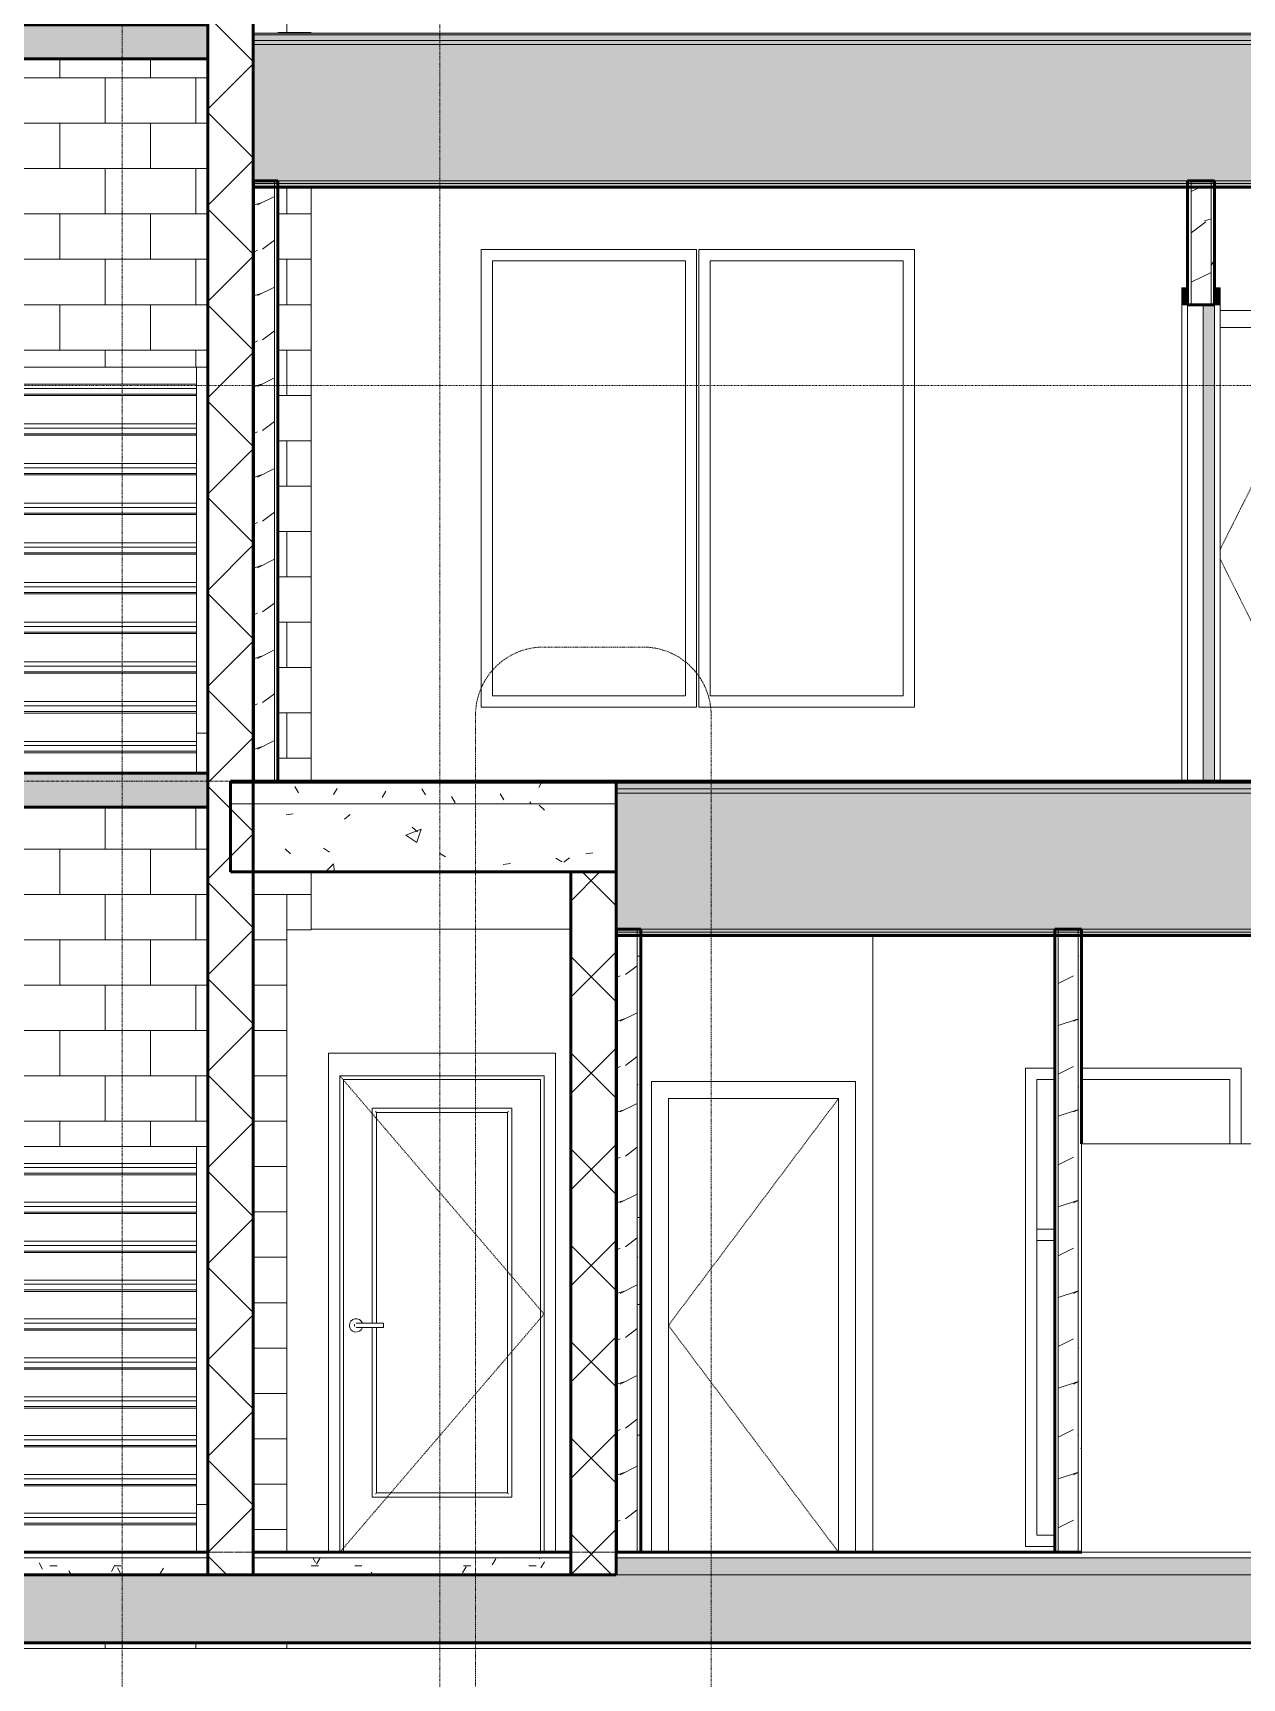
# Model space of a CAD drawing. Header units: inches. Extents: x 9610 to 16692, y -360 to 647.
# Drawn here: x 13756.8 to 13970, y -22.2 to 267.9 of the extents above; entities that cross this region are included whole.
import ezdxf

# ---------------------------------------------------------------- set-up
doc = ezdxf.new("R2010")
doc.units = ezdxf.units.IN
doc.header["$MEASUREMENT"] = 0
for name, pattern in [('Aligning Line 1_8_', [0.25, 0.125, -0.125]), ('Dash 1_16_', [0.125, 0.0625, -0.0625]), ('Dash Dot 3_16_', [0.3125, 0.1875, -0.0625, 0, -0.0625]), ('Grid Line 1_2_', [0.875, 0.5, -0.125, 0.125, -0.125])]:
    doc.linetypes.add(name, pattern=pattern)
for name, color, linetype, lineweight in [('0-4', 55, 'Continuous', 9), ('0-6', 170, 'Continuous', 5), ('A-ANNO-SYMB-1', 150, 'Dash Dot 3_16_', 9), ('A-DOOR-2', 250, 'Dash 1_16_', 9), ('A-DOOR-3', 135, 'Continuous', 13), ('A-DOOR-4', 31, 'Continuous', 9), ('A-DOOR-5', 55, 'Continuous', 9), ('A-DOOR-8', 50, 'Continuous', 20), ('A-DOOR-9', 31, 'Dash 1_16_', 9), ('A-DOOR-FRAM', 31, 'Continuous', 9), ('A-DOOR-FRAM-1', 250, 'Continuous', 9), ('A-DOOR-FRAM-2', 55, 'Continuous', 9), ('A-DOOR-FRAM-3', 50, 'Continuous', 20), ('A-FLOR-1', 9, 'Continuous', 13), ('A-FLOR-10', 192, 'Continuous', 50), ('A-FLOR-11', 135, 'Continuous', 13), ('A-FLOR-2', 10, 'Continuous', 50), ('A-FLOR-3', 8, 'Continuous', 5), ('A-FLOR-4', 31, 'Continuous', 5), ('A-FLOR-5', 251, 'Continuous', 5), ('A-FLOR-LEVL-1', 51, 'Grid Line 1_2_', 9), ('A-FLOR-MCUT', 51, 'Continuous', 13), ('A-FLOR-PATT-1', 8, 'Continuous', 9), ('A-GLAZ-1', 135, 'Continuous', 13), ('A-WALL-1', 10, 'Continuous', 50), ('A-WALL-2', 7, 'Continuous', 13), ('A-WALL-3', 135, 'Continuous', 13), ('A-WALL-4', 252, 'Continuous', 13), ('A-WALL-PATT-1', 250, 'Continuous', 9), ('A-WALL-PATT-2', 55, 'Continuous', 9), ('A-WALL-PATT-3', 53, 'Continuous', 9), ('A-WALL-PATT-4', 45, 'Continuous', 9), ('G-ANNO-SYMB', 111, 'Aligning Line 1_8_', 9), ('Q-SPCQ-1', 55, 'Continuous', 9), ('S-STRS-2', 250, 'Continuous', 9)]:
    doc.layers.add(name, color=color, linetype=linetype, lineweight=lineweight)
pattern_1 = [(0, (3257.106, 59.024), (30.72, 7.68), [1.267, -21.773, 1.267, -21.773, -122.88]), (0, (3257.106, 59.024), (30.72, 7.68), [-46.08, 1.267, -44.813, 1.267, -21.773, -53.76]), (0, (3257.106, 59.024), (30.72, 7.68), [-115.2, 1.267, -14.093, 1.267, -37.133]), (120, (3268.626, 62.864), (-22.011075, 22.7643), [1.267, -21.773, 1.267, -21.773, -122.88]), (120, (3268.626, 62.864), (-22.011075, 22.7643), [-46.08, 1.267, -44.813, 1.267, -21.773, -53.76]), (120, (3268.626, 62.864), (-22.011075, 22.7643), [-115.2, 1.267, -14.093, 1.267, -37.133]), (240, (3272.466, 78.224), (-8.708925, -30.4443), [1.267, -21.773, 1.267, -21.773, -122.88]), (240, (3272.466, 78.224), (-8.708925, -30.4443), [-46.08, 1.267, -44.813, 1.267, -21.773, -53.76]), (240, (3272.466, 78.224), (-8.708925, -30.4443), [-115.2, 1.267, -14.093, 1.267, -37.133])]
pattern_2 = [(216.87, (3263.504, 75.018), (47.980943, 31.987086), [7.997, -71.971]), (206.565, (3273.1, 70.22), (-15.993714, -15.99413), [17.881, -17.881]), (198.435, (3273.1, 62.223), (-31.98674, -15.99388), [10.115, -40.461])]
pattern_3 = [(45, (3257.106, 59.024), (-8.48528, 8.48528), []), (135, (3257.106, 59.024), (-8.48528, -8.48528), [])]
pattern_4 = [(0, (14416.421, 59.024), (30.72, 7.68), [1.267, -21.773, 1.267, -21.773, -122.88]), (0, (14416.421, 59.024), (30.72, 7.68), [-46.08, 1.267, -44.813, 1.267, -21.773, -53.76]), (0, (14416.421, 59.024), (30.72, 7.68), [-115.2, 1.267, -14.093, 1.267, -37.133]), (120, (14427.941, 62.864), (-22.011075, 22.7643), [1.267, -21.773, 1.267, -21.773, -122.88]), (120, (14427.941, 62.864), (-22.011075, 22.7643), [-46.08, 1.267, -44.813, 1.267, -21.773, -53.76]), (120, (14427.941, 62.864), (-22.011075, 22.7643), [-115.2, 1.267, -14.093, 1.267, -37.133]), (240, (14431.781, 78.224), (-8.708925, -30.4443), [1.267, -21.773, 1.267, -21.773, -122.88]), (240, (14431.781, 78.224), (-8.708925, -30.4443), [-46.08, 1.267, -44.813, 1.267, -21.773, -53.76]), (240, (14431.781, 78.224), (-8.708925, -30.4443), [-115.2, 1.267, -14.093, 1.267, -37.133])]
pattern_5 = [(0, (14416.4212, 59.024), (15.36, 3.84), [1.267, -10.253, 1.267, -10.253, -61.44]), (0, (14416.4212, 59.024), (15.36, 3.84), [-23.04, 1.267, -21.773, 1.267, -10.253, -26.88]), (0, (14416.4212, 59.024), (15.36, 3.84), [-57.6, 1.267, -6.413, 1.267, -17.933]), (120, (14422.1812, 60.944), (-11.005538, 11.38215), [1.267, -10.253, 1.267, -10.253, -61.44]), (120, (14422.1812, 60.944), (-11.005538, 11.38215), [-23.04, 1.267, -21.773, 1.267, -10.253, -26.88]), (120, (14422.1812, 60.944), (-11.005538, 11.38215), [-57.6, 1.267, -6.413, 1.267, -17.933]), (240, (14424.1012, 68.624), (-4.354462, -15.22215), [1.267, -10.253, 1.267, -10.253, -61.44]), (240, (14424.1012, 68.624), (-4.354462, -15.22215), [-23.04, 1.267, -21.773, 1.267, -10.253, -26.88]), (240, (14424.1012, 68.624), (-4.354462, -15.22215), [-57.6, 1.267, -6.413, 1.267, -17.933])]
pattern_6 = [(0, (14416.421, 59.024), (0, 4.798), []), (315, (14416.4212, 59.024), (4.798427, 0), [6.786, -6.786]), (45, (14416.4212, 59.024), (4.798427, 0), [6.786, -6.786])]
pattern_7 = [(0, (13801.551, -52), (0, 8), []), (90, (13801.551, -52), (-8, 8), [8, -8])]
pattern_8 = [(50, (14416.421, 59.024), (27.5427, -2.4099), [2.88, -31.68]), (355, (14416.42, 59.024), (-5.32784, 28.8843), [2.304, -25.344]), (100.451, (14418.717, 58.823), (22.2153, 26.4739), [2.448, -26.924]), (46.184, (14416.42, 66.704), (40.9819, -6.3564), [4.32, -47.52]), (96.636, (14419.837, 66.175), (35.8907, 37.4062), [3.671, -40.386]), (351.184, (14416.42, 66.704), (35.891, 37.4062), [3.456, -38.016]), (21, (14420.261, 64.784), (22.92104, -15.46073), [2.88, -31.68]), (326, (14420.26, 64.784), (9.3435, 27.84574), [2.304, -25.344]), (71.451, (14422.17, 63.496), (32.26477, 12.3844), [2.448, -26.924]), (37.5, (14416.421, 59.024), (0.466855, 12.78271), [1.267, -23.77, 1.267, -24.461, -25.44]), (37.5, (14416.421, 59.024), (0.466855, 12.78271), [-50.765, 1.267, -24.173]), (7.5, (14416.421, 59.024), (10.10159, 15.14509), [1.267, -13.402, 1.267, -23.194, -9.696]), (7.5, (14416.421, 59.024), (10.10159, 15.14509), [-39.13, 1.267, -8.429]), (327.5, (14407.858, 59.024), (20.49916, -0.86578), [1.267, -8.333, 1.267, -28.685, -39.744]), (327.5, (14407.858, 59.024), (20.49916, -0.86578), [-39.552, 1.267, -38.477]), (317.5, (14404.018, 59.024), (22.39478, 3.8443), [1.267, -11.213, 1.267, -18.624, -28.224]), (317.5, (14404.018, 59.024), (22.39478, 3.8443), [-32.371, 1.267, -26.957])]

# ---------------------------------------------------------------- blocks, each defined once
blk = doc.blocks.new('Refrigerator_-_Side-by-Side_6047 - 36_ X 30_-345559-BUILDING SECTION - NORTH_SOUTH - LOOKING WEST')
at = {"layer": 'Q-SPCQ-1'}
for p, q in [((2782.43, 0), (2782.43, 72)), ((2818.18, 72), (2782.43, 72)), ((2818.18, 72), (2818.18, 0)), ((2818.18, 0), (2782.43, 0))]:
    blk.add_line(p, q, dxfattribs=at)
blk = doc.blocks.new('Single-Flush - 30_ x 80_-1420870-BUILDING SECTION - NORTH_SOUTH - LOOKING WEST')
at = {"layer": 'A-DOOR-2'}
for p in [(2739.55, 80), (2739.55, 0)]:
    blk.add_line(p, (2709.55, 40), dxfattribs=at)
at = {"layer": 'A-DOOR-FRAM-1'}
for p, q in [((2742.55, 83), (2706.55, 83)), ((2706.55, 83), (2706.55, 0)), ((2742.55, 0), (2742.55, 83)), ((2709.55, 0), (2709.55, 80)), ((2709.55, 80), (2739.55, 80)), ((2739.55, 80), (2739.55, 0))]:
    blk.add_line(p, q, dxfattribs=at)
blk = doc.blocks.new('Single-Flush - 36_ x 84_-V71-BUILDING SECTION - NORTH_SOUTH - LOOKING WEST')
at = {"layer": 'A-DOOR-5'}
blk.add_hatch(color=256, dxfattribs=at).paths.add_polyline_path([(2803.87, 136), (2805.87, 136), (2805.87, 220), (2803.87, 220), (2803.87, 136.19)], flags=0)
at = {"layer": 'A-DOOR-FRAM-2'}
for points in [[(2801.12, 220), (2801.12, 223), (2800.12, 223), (2800.12, 220)], [(2805.97, 220), (2806.87, 220), (2806.87, 223), (2805.87, 223), (2805.87, 220)]]:
    blk.add_hatch(color=256, dxfattribs=at).paths.add_polyline_path(points, flags=0)
at = {"layer": 'A-DOOR-8'}
for p, q in [((2803.87, 220), (2803.87, 136)), ((2805.87, 220), (2803.87, 220)), ((2805.87, 136), (2805.87, 220)), ((2803.87, 136), (2805.87, 136))]:
    blk.add_line(p, q, dxfattribs=at)
at = {"layer": 'A-DOOR-FRAM-1'}
for p, q in [((2800.12, 136), (2800.12, 220)), ((2801.12, 220), (2801.12, 136)), ((2806.87, 220), (2806.87, 136))]:
    blk.add_line(p, q, dxfattribs=at)
at = {"layer": 'A-DOOR-FRAM-3'}
for p, q in [((2800.12, 223), (2800.12, 220)), ((2801.12, 223), (2800.12, 223)), ((2801.12, 220), (2801.12, 223)), ((2806.87, 223), (2805.87, 223)), ((2805.87, 223), (2805.87, 220)), ((2806.87, 220), (2806.87, 223)), ((2800.12, 220), (2801.12, 220)), ((2805.87, 220), (2806.87, 220))]:
    blk.add_line(p, q, dxfattribs=at)
blk = doc.blocks.new('Single-Flush - CLOSET-1720159-BUILDING SECTION - NORTH_SOUTH - LOOKING WEST')
at = {"layer": 'A-DOOR-2'}
for p, q in [((2826.44, 216), (2806.87, 176.87)), ((2826.44, 136), (2806.87, 175.13))]:
    blk.add_line(p, q, dxfattribs=at)
at = {"layer": 'A-DOOR-FRAM-1'}
for p, q in [((2829.44, 219), (2806.87, 219)), ((2829.44, 136), (2829.44, 219)), ((2806.87, 216), (2826.44, 216)), ((2826.44, 216), (2826.44, 136))]:
    blk.add_line(p, q, dxfattribs=at)
blk = doc.blocks.new('CTR - 1st Phase - Unit Layouts_rvt-2-BUILDING SECTION - NORTH_SOUTH - LOOKING WEST')
at = {"layer": 'A-WALL-PATT-1'}
h = blk.add_hatch(dxfattribs=at)
h.set_pattern_fill('FP_43', color=256, style=0, pattern_type=2)
h.set_pattern_definition(pattern_1)
h.paths.add_polyline_path([(2805.87, 220), (2805.87, 240.75), (2805.25, 240.75), (2805.25, 220)], flags=0)
h = blk.add_hatch(dxfattribs=at)
h.set_pattern_fill('FP_43', color=256, style=0, pattern_type=2)
h.set_pattern_definition(pattern_1)
h.paths.add_polyline_path([(2778.31, 0), (2778.31, 108.75), (2777.68, 108.75), (2777.68, 0)], flags=0)
h = blk.add_hatch(dxfattribs=at)
h.set_pattern_fill('FP_43', color=256, style=0, pattern_type=2)
h.set_pattern_definition(pattern_1)
h.paths.add_polyline_path([(2781.81, 0), (2782.43, 0), (2782.43, 108.75), (2781.81, 108.75), (2781.81, 0.15)], flags=0)
at = {"layer": 'A-WALL-PATT-2'}
h = blk.add_hatch(dxfattribs=at)
h.set_pattern_fill('FP_46', color=256, style=0, pattern_type=2)
h.set_pattern_definition(pattern_2)
h.paths.add_polyline_path([(2803.44, 220), (2805.25, 220), (2805.25, 240.75), (2801.75, 240.75), (2801.75, 220)], flags=0)
h = blk.add_hatch(dxfattribs=at)
h.set_pattern_fill('FP_46', color=256, style=0, pattern_type=2)
h.set_pattern_definition(pattern_2)
h.paths.add_polyline_path([(2778.31, 0), (2781.81, 0), (2781.81, 108.75), (2778.31, 108.75), (2778.31, 0.14)], flags=0)
at = {"layer": 'A-WALL-1'}
for p, q in [((2801.12, 241.87), (2801.12, 220)), ((2805.87, 241.87), (2801.12, 241.87)), ((2805.87, 220), (2805.87, 241.87)), ((2801.12, 220), (2805.87, 220)), ((2777.68, 109.87), (2777.68, 0)), ((2782.43, 109.87), (2777.68, 109.87)), ((2782.43, 72), (2782.43, 109.87)), ((2777.68, 0), (2782.43, 0))]:
    blk.add_line(p, q, dxfattribs=at)
at = {"layer": 'A-WALL-2'}
for p, q in [((2801.75, 241.87), (2801.75, 220)), ((2805.25, 241.87), (2805.25, 220)), ((2778.31, 109.87), (2778.31, 0)), ((2781.81, 109.87), (2781.81, 0))]:
    blk.add_line(p, q, dxfattribs=at)
at = {"layer": 'A-WALL-3'}
for p, q in [((2801.12, 136), (2801.12, 220)), ((2745.6, 108.75), (2745.6, 0))]:
    blk.add_line(p, q, dxfattribs=at)
at = {"layer": '0-4'}
for name in ['Single-Flush - 36_ x 84_-V71-BUILDING SECTION - NORTH_SOUTH - LOOKING WEST', 'Single-Flush - CLOSET-1720159-BUILDING SECTION - NORTH_SOUTH - LOOKING WEST', 'Single-Flush - 30_ x 80_-1420870-BUILDING SECTION - NORTH_SOUTH - LOOKING WEST', 'Refrigerator_-_Side-by-Side_6047 - 36_ X 30_-345559-BUILDING SECTION - NORTH_SOUTH - LOOKING WEST']:
    blk.add_blockref(name, (0, 0), dxfattribs=at)
blk = doc.blocks.new('CTR - 1st Phase - Common Walls_rvt-2-BUILDING SECTION - NORTH_SOUTH - LOOKING WEST')
at = {"layer": 'A-WALL-4'}
for points in [[(2636.57, 136), (2636.57, 240.75), (2636.32, 240.75), (2636.32, 136)], [(2700.32, 0), (2700.57, 0.03), (2700.57, 108.75), (2700.32, 108.75), (2700.32, 1)]]:
    blk.add_hatch(color=256, dxfattribs=at).paths.add_polyline_path(points, flags=0)
at = {"layer": 'A-WALL-PATT-1'}
h = blk.add_hatch(dxfattribs=at)
h.set_pattern_fill('FP_43', color=256, style=0, pattern_type=2)
h.set_pattern_definition(pattern_1)
h.paths.add_polyline_path([(2640.07, 136), (2640.7, 136), (2640.7, 240.75), (2640.07, 240.71), (2640.07, 160.23)], flags=0)
h = blk.add_hatch(dxfattribs=at)
h.set_pattern_fill('FP_43', color=256, style=0, pattern_type=2)
h.set_pattern_definition(pattern_1)
h.paths.add_polyline_path([(2704.7, 0), (2704.7, 108.75), (2704.07, 108.75), (2704.07, 0)], flags=0)
at = {"layer": 'A-WALL-PATT-3'}
h = blk.add_hatch(dxfattribs=at)
h.set_pattern_fill('FP_46', color=256, style=0, pattern_type=2)
h.set_pattern_definition(pattern_2)
h.paths.add_polyline_path([(2636.57, 136), (2640.07, 136), (2640.07, 240.75), (2636.57, 240.75), (2636.57, 160.23)], flags=0)
h = blk.add_hatch(dxfattribs=at)
h.set_pattern_fill('FP_46', color=256, style=0, pattern_type=2)
h.set_pattern_definition(pattern_2)
h.paths.add_polyline_path([(2704.07, 0), (2704.07, 108.75), (2700.57, 108.71), (2700.57, 0)], flags=0)
at = {"layer": 'A-WALL-1'}
for p, q in [((2640.7, 241.87), (2636.32, 241.87)), ((2636.32, 241.87), (2636.32, 136)), ((2640.7, 136), (2640.7, 241.87)), ((2636.32, 136), (2640.7, 136)), ((2700.32, 109.87), (2700.32, 0)), ((2704.7, 109.87), (2700.32, 109.87)), ((2704.7, 0), (2704.7, 109.87)), ((2700.32, 0), (2704.7, 0))]:
    blk.add_line(p, q, dxfattribs=at)
at = {"layer": 'A-WALL-2'}
for p, q in [((2636.57, 241.87), (2636.57, 136)), ((2640.07, 241.87), (2640.07, 136)), ((2700.57, 109.87), (2700.57, 0)), ((2704.07, 109.87), (2704.07, 0))]:
    blk.add_line(p, q, dxfattribs=at)
blk = doc.blocks.new('CTR - 1st Phase -Stairs _ Elevators_rvt-2-BUILDING SECTION - NORTH_SOUTH - LOOKING WEST')
at = {"layer": 'A-FLOR-1'}
for points in [[(2586.22, 263.37), (2628.32, 263.37), (2628.32, 269.37), (2532.32, 269.37), (2532.32, 263.37), (2552.45, 263.37)], [(2552.45, 131.37), (2628.32, 131.37), (2628.32, 137.37), (2532.32, 137.37), (2532.32, 131.37)]]:
    blk.add_hatch(color=256, dxfattribs=at).paths.add_polyline_path(points, flags=0)
at = {"layer": 'A-WALL-PATT-4'}
h = blk.add_hatch(dxfattribs=at)
h.set_pattern_fill('FP_65', color=256, style=0, pattern_type=2)
h.set_pattern_definition(pattern_3)
h.paths.add_polyline_path([(2532.32, -4), (2532.32, 372), (2524.32, 372), (2524.32, -4)], flags=0)
h = blk.add_hatch(dxfattribs=at)
h.set_pattern_fill('FP_65', color=256, style=0, pattern_type=2)
h.set_pattern_definition(pattern_3)
h.paths.add_polyline_path([(2636.32, -4), (2636.32, 372), (2628.32, 372), (2628.32, -4)], flags=0)
h = blk.add_hatch(dxfattribs=at)
h.set_pattern_fill('FP_65', color=256, style=0, pattern_type=2)
h.set_pattern_definition(pattern_3)
h.paths.add_polyline_path([(2695.52, -4), (2700.32, -4), (2700.32, 120), (2692.32, 120), (2692.32, -4)], flags=0)
at = {"layer": 'A-FLOR-2'}
for p, q in [((2628.32, 269.37), (2532.32, 269.37)), ((2532.32, 269.37), (2532.32, 263.37)), ((2628.32, 263.37), (2628.32, 269.37)), ((2532.32, 263.37), (2628.32, 263.37)), ((2628.32, 137.37), (2532.32, 137.37)), ((2532.32, 137.37), (2532.32, 131.37)), ((2628.32, 131.37), (2628.32, 137.37)), ((2532.32, 131.37), (2628.32, 131.37))]:
    blk.add_line(p, q, dxfattribs=at)
at = {"layer": 'A-WALL-1'}
for p, q in [((2532.32, 372), (2524.32, 372)), ((2524.32, 372), (2524.32, -4)), ((2532.32, -4), (2532.32, 372)), ((2636.32, 372), (2628.32, 372)), ((2628.32, 372), (2628.32, -4)), ((2636.32, -4), (2636.32, 372)), ((2692.32, 120), (2692.32, -4)), ((2700.32, 120), (2692.32, 120)), ((2700.32, -4), (2700.32, 120)), ((2524.32, -4), (2532.32, -4)), ((2628.32, -4), (2636.32, -4)), ((2692.32, -4), (2700.32, -4))]:
    blk.add_line(p, q, dxfattribs=at)
at = {"layer": 'S-STRS-2'}
for p, q in [((2534.32, 270.46), (2532.32, 270.46)), ((2534.32, 269.37), (2534.32, 270.46)), ((2578.32, 270.46), (2578.32, 269.37)), ((2580.32, 270.46), (2578.32, 270.46)), ((2580.32, 269.37), (2580.32, 270.46)), ((2534.32, 260), (2534.32, 263.37)), ((2578.32, 263.37), (2578.32, 260)), ((2580.32, 256.24), (2580.32, 263.37)), ((2534.32, 256.24), (2534.32, 260)), ((2578.32, 260), (2534.32, 260)), ((2578.32, 260), (2578.32, 256.24)), ((2532.32, 256.24), (2534.32, 256.24)), ((2534.32, 256.24), (2534.32, 197)), ((2578.32, 256.24), (2580.32, 256.24)), ((2578.32, 256.24), (2578.32, 200.24)), ((2580.32, 256.24), (2580.32, 203.85)), ((2578.32, 253), (2534.32, 253)), ((2578.32, 246), (2534.32, 246)), ((2578.32, 239), (2534.32, 239)), ((2578.32, 232), (2534.32, 232)), ((2578.32, 225), (2534.32, 225)), ((2578.32, 218), (2534.32, 218)), ((2578.32, 211), (2534.32, 211)), ((2580.32, 209), (2582.32, 209)), ((2582.32, 209), (2626.32, 209)), ((2582.32, 206.19), (2582.32, 209)), ((2626.32, 209), (2628.32, 209)), ((2628.32, 209), (2626.32, 209)), ((2626.32, 209), (2626.32, 144.46)), ((2582.32, 206.19), (2580.32, 206.19)), ((2582.32, 144.46), (2582.32, 206.19)), ((2582.32, 206), (2626.32, 206)), ((2578.32, 204), (2534.32, 204)), ((2580.32, 203.85), (2580.32, 144.46)), ((2582.32, 205.25), (2626.32, 205.25)), ((2582.32, 204.25), (2626.32, 204.25)), ((2626.32, 204), (2582.32, 204)), ((2626.32, 204), (2582.32, 204)), ((2578.32, 200.24), (2580.32, 200.24)), ((2582.32, 199), (2626.32, 199)), ((2582.32, 198.25), (2626.32, 198.25)), ((2532.32, 197), (2534.32, 197)), ((2534.32, 197), (2532.32, 197)), ((2534.32, 197), (2580.32, 197)), ((2626.32, 197.25), (2582.32, 197.25)), ((2626.32, 197), (2582.32, 197)), ((2626.32, 197), (2582.32, 197)), ((2582.32, 192), (2626.32, 192)), ((2582.32, 191.25), (2626.32, 191.25)), ((2626.32, 190.25), (2582.32, 190.25)), ((2626.32, 190), (2582.32, 190)), ((2626.32, 190), (2582.32, 190)), ((2582.32, 185), (2626.32, 185)), ((2582.32, 184.25), (2626.32, 184.25)), ((2626.32, 183.25), (2582.32, 183.25)), ((2626.32, 183), (2582.32, 183)), ((2626.32, 183), (2582.32, 183)), ((2582.32, 178), (2626.32, 178)), ((2582.32, 177.25), (2626.32, 177.25)), ((2626.32, 176.25), (2582.32, 176.25)), ((2626.32, 176), (2582.32, 176)), ((2626.32, 176), (2582.32, 176)), ((2582.32, 171), (2626.32, 171)), ((2582.32, 170.25), (2626.32, 170.25)), ((2626.32, 169.25), (2582.32, 169.25)), ((2626.32, 169), (2582.32, 169)), ((2626.32, 169), (2582.32, 169)), ((2582.32, 164), (2626.32, 164)), ((2582.32, 163.25), (2626.32, 163.25)), ((2626.32, 162.25), (2582.32, 162.25)), ((2626.32, 162), (2582.32, 162)), ((2626.32, 162), (2582.32, 162)), ((2582.32, 157), (2626.32, 157)), ((2582.32, 156.25), (2626.32, 156.25)), ((2626.32, 155.25), (2582.32, 155.25)), ((2626.32, 155), (2582.32, 155)), ((2626.32, 155), (2582.32, 155)), ((2582.32, 150), (2626.32, 150)), ((2582.32, 149.25), (2626.32, 149.25)), ((2626.32, 148.25), (2582.32, 148.25)), ((2626.32, 148), (2582.32, 148)), ((2626.32, 148), (2582.32, 148)), ((2582.32, 144.46), (2580.32, 144.46)), ((2580.32, 144.46), (2580.32, 137.37)), ((2582.32, 137.37), (2582.32, 144.46)), ((2626.32, 143), (2582.32, 143)), ((2582.32, 143), (2582.32, 142.25)), ((2582.32, 142.25), (2626.32, 142.25)), ((2628.32, 144.46), (2626.32, 144.46)), ((2626.32, 144.46), (2626.32, 137.37)), ((2626.32, 142.25), (2626.32, 143)), ((2582.32, 141.25), (2626.32, 141.25)), ((2626.32, 141), (2582.32, 141)), ((2626.32, 141), (2582.32, 141)), ((2534.32, 138.7), (2532.32, 138.7)), ((2534.32, 137.37), (2534.32, 138.7)), ((2578.32, 138.7), (2578.32, 137.37)), ((2580.32, 138.7), (2578.32, 138.7)), ((2580.32, 137.37), (2580.32, 138.7)), ((2534.32, 128.29), (2534.32, 131.37)), ((2578.32, 131.37), (2578.32, 128.29)), ((2580.32, 124.56), (2580.32, 131.37)), ((2534.32, 124.56), (2534.32, 128.29)), ((2578.32, 128.29), (2534.32, 128.29)), ((2578.32, 128.29), (2578.32, 124.56)), ((2532.32, 124.56), (2534.32, 124.56)), ((2534.32, 124.56), (2534.32, 59.57)), ((2578.32, 124.56), (2580.32, 124.56)), ((2578.32, 124.56), (2578.32, 62.85)), ((2580.32, 124.56), (2580.32, 66.49)), ((2578.32, 121.43), (2534.32, 121.43)), ((2578.32, 114.57), (2534.32, 114.57)), ((2578.32, 107.71), (2534.32, 107.71)), ((2578.32, 100.86), (2534.32, 100.86)), ((2578.32, 94), (2534.32, 94)), ((2578.32, 87.14), (2534.32, 87.14)), ((2578.32, 80.29), (2534.32, 80.29)), ((2578.32, 73.43), (2534.32, 73.43)), ((2580.32, 71.57), (2582.32, 71.57)), ((2582.32, 71.57), (2626.32, 71.57)), ((2582.32, 68.88), (2582.32, 71.57)), ((2626.32, 71.57), (2628.32, 71.57)), ((2628.32, 71.57), (2626.32, 71.57)), ((2626.32, 71.57), (2626.32, 8.42)), ((2582.32, 68.88), (2580.32, 68.88)), ((2582.32, 8.42), (2582.32, 68.88)), ((2582.32, 68.57), (2626.32, 68.57)), ((2582.32, 67.82), (2626.32, 67.82)), ((2582.32, 66.82), (2626.32, 66.82)), ((2578.32, 66.57), (2534.32, 66.57)), ((2580.32, 66.49), (2580.32, 8.42)), ((2626.32, 66.57), (2582.32, 66.57)), ((2626.32, 66.57), (2582.32, 66.57)), ((2578.32, 62.85), (2580.32, 62.85)), ((2582.32, 61.71), (2626.32, 61.71)), ((2582.32, 60.96), (2626.32, 60.96)), ((2532.32, 59.57), (2534.32, 59.57)), ((2534.32, 59.57), (2532.32, 59.57)), ((2534.32, 59.57), (2580.32, 59.57)), ((2626.32, 59.96), (2582.32, 59.96)), ((2626.32, 59.71), (2582.32, 59.71)), ((2626.32, 59.71), (2582.32, 59.71)), ((2582.32, 54.86), (2626.32, 54.86)), ((2582.32, 54.11), (2626.32, 54.11)), ((2626.32, 53.11), (2582.32, 53.11)), ((2626.32, 52.86), (2582.32, 52.86)), ((2626.32, 52.86), (2582.32, 52.86)), ((2582.32, 48), (2626.32, 48)), ((2582.32, 47.25), (2626.32, 47.25)), ((2626.32, 46.25), (2582.32, 46.25)), ((2626.32, 46), (2582.32, 46)), ((2626.32, 46), (2582.32, 46)), ((2582.32, 41.14), (2626.32, 41.14)), ((2582.32, 40.39), (2626.32, 40.39)), ((2626.32, 39.39), (2582.32, 39.39)), ((2626.32, 39.14), (2582.32, 39.14)), ((2626.32, 39.14), (2582.32, 39.14)), ((2582.32, 34.29), (2626.32, 34.29)), ((2582.32, 33.54), (2626.32, 33.54)), ((2626.32, 32.54), (2582.32, 32.54)), ((2626.32, 32.29), (2582.32, 32.29)), ((2626.32, 32.29), (2582.32, 32.29)), ((2582.32, 27.43), (2626.32, 27.43)), ((2582.32, 26.68), (2626.32, 26.68)), ((2626.32, 25.68), (2582.32, 25.68)), ((2626.32, 25.43), (2582.32, 25.43)), ((2626.32, 25.43), (2582.32, 25.43)), ((2582.32, 20.57), (2626.32, 20.57)), ((2582.32, 19.82), (2626.32, 19.82)), ((2626.32, 18.82), (2582.32, 18.82)), ((2626.32, 18.57), (2582.32, 18.57)), ((2626.32, 18.57), (2582.32, 18.57)), ((2582.32, 13.71), (2626.32, 13.71)), ((2582.32, 12.96), (2626.32, 12.96)), ((2626.32, 11.96), (2582.32, 11.96)), ((2626.32, 11.71), (2582.32, 11.71)), ((2626.32, 11.71), (2582.32, 11.71)), ((2582.32, 8.42), (2580.32, 8.42)), ((2580.32, 8.42), (2580.32, 0)), ((2582.32, 0), (2582.32, 8.42)), ((2626.32, 6.86), (2582.32, 6.86)), ((2582.32, 6.86), (2582.32, 6.11)), ((2582.32, 6.11), (2626.32, 6.11)), ((2628.32, 8.42), (2626.32, 8.42)), ((2626.32, 8.42), (2626.32, 0)), ((2626.32, 6.11), (2626.32, 6.86)), ((2582.32, 5.11), (2626.32, 5.11)), ((2626.32, 4.86), (2582.32, 4.86)), ((2626.32, 4.86), (2582.32, 4.86))]:
    blk.add_line(p, q, dxfattribs=at)
blk = doc.blocks.new('Door-Passage-Single-Full_Lite - 1-1770590-BUILDING SECTION - NORTH_SOUTH - LOOKING WEST')
at = {"layer": 'A-DOOR-3'}
for p, q in [((2657.31, 78.31), (2657.31, 40.38)), ((2681.94, 78.31), (2657.31, 78.31)), ((2658.1, 40.39), (2658.1, 77.53)), ((2658.1, 77.53), (2681.15, 77.53)), ((2681.15, 77.53), (2681.15, 10.47)), ((2681.94, 9.69), (2681.94, 78.31)), ((2657.31, 39.62), (2657.31, 9.69)), ((2658.1, 10.47), (2658.1, 39.61)), ((2657.31, 9.69), (2681.94, 9.69)), ((2681.15, 10.47), (2658.1, 10.47))]:
    blk.add_line(p, q, dxfattribs=at)
for points, knots in [([(2657.39, 78.24), (2657.38, 78.24), (2657.37, 78.25), (2657.36, 78.27), (2657.35, 78.27), (2657.34, 78.28), (2657.34, 78.29), (2657.33, 78.29), (2657.33, 78.3), (2657.32, 78.3), (2657.32, 78.31), (2657.31, 78.31), (2657.31, 78.31), (2657.31, 78.31)], [0, 0, 0, 0, 0.166667, 0.25, 0.333333, 0.375, 0.416667, 0.5, 0.583333, 0.666667, 0.75, 0.833333, 1, 1, 1, 1]), ([(2658.1, 77.53), (2658.1, 77.53), (2658.09, 77.53), (2658.08, 77.54), (2658.07, 77.55), (2658.06, 77.57), (2658.05, 77.58), (2658.04, 77.59), (2658.02, 77.6), (2658, 77.62), (2657.99, 77.64), (2657.97, 77.65), (2657.94, 77.68), (2657.92, 77.71), (2657.9, 77.72)], [0, 0, 0, 0, 0.166667, 0.25, 0.333333, 0.416667, 0.458333, 0.5, 0.583333, 0.666667, 0.708333, 0.75, 0.833333, 1, 1, 1, 1]), ([(2681.15, 77.53), (2681.15, 77.53), (2681.16, 77.53), (2681.17, 77.54), (2681.18, 77.55), (2681.19, 77.57), (2681.2, 77.58), (2681.21, 77.59), (2681.23, 77.6), (2681.25, 77.62), (2681.26, 77.64), (2681.28, 77.65), (2681.31, 77.68), (2681.33, 77.71), (2681.35, 77.72)], [0, 0, 0, 0, 0.166667, 0.25, 0.333333, 0.416667, 0.458333, 0.5, 0.583333, 0.666667, 0.708333, 0.75, 0.833333, 1, 1, 1, 1]), ([(2681.86, 78.24), (2681.87, 78.24), (2681.88, 78.25), (2681.89, 78.27), (2681.9, 78.27), (2681.9, 78.28), (2681.91, 78.29), (2681.92, 78.29), (2681.92, 78.3), (2681.93, 78.3), (2681.93, 78.31), (2681.94, 78.31), (2681.94, 78.31), (2681.94, 78.31)], [0, 0, 0, 0, 0.166667, 0.25, 0.333333, 0.375, 0.416667, 0.5, 0.583333, 0.666667, 0.75, 0.833333, 1, 1, 1, 1]), ([(2657.31, 9.69), (2657.31, 9.69), (2657.31, 9.69), (2657.32, 9.69), (2657.32, 9.7), (2657.33, 9.7), (2657.33, 9.71), (2657.34, 9.71), (2657.34, 9.72), (2657.35, 9.73), (2657.36, 9.73), (2657.37, 9.75), (2657.38, 9.76), (2657.39, 9.76)], [-1, -1, -1, -1, -0.833333, -0.75, -0.666667, -0.583333, -0.5, -0.416667, -0.375, -0.333333, -0.25, -0.166667, 0, 0, 0, 0]), ([(2657.9, 10.28), (2657.92, 10.29), (2657.94, 10.32), (2657.98, 10.35), (2658, 10.37), (2658.01, 10.39), (2658.02, 10.4), (2658.04, 10.41), (2658.05, 10.42), (2658.06, 10.43), (2658.07, 10.45), (2658.08, 10.46), (2658.09, 10.47), (2658.1, 10.47), (2658.1, 10.47)], [-1, -1, -1, -1, -0.833333, -0.75, -0.666667, -0.625, -0.583333, -0.5, -0.458333, -0.416667, -0.333333, -0.25, -0.166667, 0, 0, 0, 0]), ([(2681.15, 10.47), (2681.15, 10.47), (2681.16, 10.47), (2681.17, 10.46), (2681.18, 10.45), (2681.19, 10.43), (2681.2, 10.42), (2681.21, 10.41), (2681.23, 10.4), (2681.25, 10.38), (2681.26, 10.36), (2681.28, 10.35), (2681.31, 10.32), (2681.33, 10.29), (2681.35, 10.28)], [0, 0, 0, 0, 0.166667, 0.25, 0.333333, 0.416667, 0.458333, 0.5, 0.583333, 0.666667, 0.708333, 0.75, 0.833333, 1, 1, 1, 1]), ([(2681.86, 9.76), (2681.87, 9.76), (2681.88, 9.75), (2681.89, 9.73), (2681.9, 9.73), (2681.9, 9.72), (2681.91, 9.71), (2681.92, 9.71), (2681.92, 9.7), (2681.93, 9.7), (2681.93, 9.69), (2681.94, 9.69), (2681.94, 9.69), (2681.94, 9.69)], [0, 0, 0, 0, 0.166667, 0.25, 0.333333, 0.375, 0.416667, 0.5, 0.583333, 0.666667, 0.75, 0.833333, 1, 1, 1, 1])]:
    blk.add_open_spline(points, degree=3, knots=knots, dxfattribs=at)
at = {"layer": 'A-DOOR-4'}
for p, q in [((2659.3, 40.39), (2655.17, 40.39)), ((2655.17, 39.61), (2659.3, 39.61)), ((2659.3, 40.39), (2659.3, 40)), ((2659.3, 40), (2659.3, 39.61))]:
    blk.add_line(p, q, dxfattribs=at)
at = {"layer": 'A-DOOR-4', "flags": 128}
for points in [[(2655.17, 40.39), (2655.14, 40.39), (2655.12, 40.39), (2655.1, 40.39), (2655.07, 40.39), (2655.05, 40.39), (2655.03, 40.39), (2655, 40.39), (2654.98, 40.39), (2654.96, 40.39), (2654.94, 40.39), (2654.92, 40.39), (2654.9, 40.39), (2654.87, 40.39), (2654.85, 40.39), (2654.83, 40.39), (2654.82, 40.39), (2654.8, 40.39), (2654.78, 40.39), (2654.76, 40.39), (2654.74, 40.39), (2654.73, 40.39), (2654.71, 40.39), (2654.7, 40.39), (2654.68, 40.39), (2654.67, 40.39), (2654.66, 40.39), (2654.65, 40.39), (2654.64, 40.39), (2654.63, 40.39), (2654.62, 40.39), (2654.61, 40.39), (2654.6, 40.39), (2654.6, 40.39), (2654.59, 40.39), (2654.59, 40.39), (2654.58, 40.39), (2654.58, 40.39), (2654.58, 40.39), (2654.58, 40.39)], [(2654.58, 39.61), (2654.58, 39.61), (2654.58, 39.61), (2654.58, 39.61), (2654.59, 39.61), (2654.59, 39.61), (2654.59, 39.61), (2654.6, 39.61), (2654.61, 39.61), (2654.62, 39.61), (2654.62, 39.61), (2654.63, 39.61), (2654.64, 39.61), (2654.66, 39.61), (2654.67, 39.61), (2654.68, 39.61), (2654.69, 39.61), (2654.71, 39.61), (2654.72, 39.61), (2654.74, 39.61), (2654.76, 39.61), (2654.77, 39.61), (2654.79, 39.61), (2654.81, 39.61), (2654.83, 39.61), (2654.85, 39.61), (2654.87, 39.61), (2654.89, 39.61), (2654.91, 39.61), (2654.93, 39.61), (2654.95, 39.61), (2654.98, 39.61), (2655, 39.61), (2655.02, 39.61), (2655.04, 39.61), (2655.07, 39.61), (2655.09, 39.61), (2655.11, 39.61), (2655.14, 39.61), (2655.16, 39.61), (2655.17, 39.61)]]:
    blk.add_lwpolyline(points, dxfattribs=at)
at = {"layer": 'A-DOOR-4'}
for centre, radius, start, end in [((2654.48, 40), 1.18, 19.6343, 180), ((2654.48, 40), 1.18, 180, 340.4367), ((2654.58, 40), 0.394, 150, 180), ((2654.58, 40), 0.394, 180, 210), ((2654.58, 40), 0.394, 90, 105), ((2654.58, 40), 0.394, 255, 270)]:
    blk.add_arc(centre, radius, start, end, dxfattribs=at)
at = {"layer": 'A-DOOR-9'}
for p, q in [((2651.62, 84), (2687.62, 42)), ((2687.62, 42), (2651.62, 0))]:
    blk.add_line(p, q, dxfattribs=at)
at = {"layer": 'A-DOOR-FRAM'}
for p, q in [((2651.62, 84), (2687.62, 84)), ((2651.62, 0), (2651.62, 84)), ((2652.25, 83.37), (2687, 83.37)), ((2652.25, 0), (2652.25, 83.37)), ((2687, 83.37), (2687, 0)), ((2687.62, 84), (2687.62, 0))]:
    blk.add_line(p, q, dxfattribs=at)
blk = doc.blocks.new('_THE_ WINDOW _ DOOR - Window - 2nd Floor-2113400-BUILDING SECTION - NORTH_SOUTH - LOOKING WEST')
at = {"layer": 'A-GLAZ-1'}
for p, q in [((2678.51, 227.75), (2712.54, 227.75)), ((2678.51, 151), (2678.51, 227.75)), ((2712.54, 227.75), (2712.54, 151)), ((2712.54, 151), (2678.51, 151))]:
    blk.add_line(p, q, dxfattribs=at)
blk = doc.blocks.new('_THE_ WINDOW _ DOOR - Window - 1st Floor-V115-BUILDING SECTION - NORTH_SOUTH - LOOKING WEST')
at = {"layer": 'A-GLAZ-1'}
for p, q in [((2774.51, 3), (2774.51, 83.37)), ((2774.51, 83.37), (2777.68, 83.37)), ((2782.43, 83.37), (2808.54, 83.37)), ((2808.54, 83.37), (2808.54, 72)), ((2777.68, 57), (2774.51, 57)), ((2774.51, 57), (2774.51, 55)), ((2774.51, 55), (2777.68, 55)), ((2777.68, 3), (2774.51, 3))]:
    blk.add_line(p, q, dxfattribs=at)

msp = doc.modelspace()

# ---------------------------------------------------------------- hatches: boundary and pattern name
at = {"layer": 'A-FLOR-3'}
h = msp.add_hatch(color=256, dxfattribs=at)
h.paths.add_polyline_path([(14124.5904, 267.625), (15011.789, 267.625), (15011.789, 267.875), (13795.639, 267.875), (13795.639, 267.625), (14119.464, 267.625)], flags=0)
h.paths.add_polyline_path([(13239.0287, 267.625), (13683.639, 267.625), (13683.639, 267.875), (13235.489, 267.875), (13235.489, 267.625)], flags=0)
h = msp.add_hatch(color=256, dxfattribs=at)
h.paths.add_polyline_path([(15011.164, 135.625), (15011.789, 135.6574), (15011.789, 135.875), (13859.639, 135.875), (13859.639, 135.625), (14994.9257, 135.625)], flags=0)
h.paths.add_polyline_path([(13235.489, 135.625), (13683.639, 135.625), (13683.639, 135.875), (13235.489, 135.8684), (13235.489, 135.6574)], flags=0)
msp.add_hatch(color=256, dxfattribs=at).paths.add_polyline_path([(13795.889, 135.625), (13859.639, 135.625), (13859.639, 135.875), (13795.639, 135.875), (13795.639, 135.625)], flags=0)
at = {"layer": 'A-FLOR-4'}
h = msp.add_hatch(color=256, dxfattribs=at)
h.paths.add_polyline_path([(13229.989, 241.875), (13683.639, 241.875), (13683.639, 265.875), (13229.989, 265.875), (13229.989, 251.9236)], flags=0)
h.paths.add_polyline_path([(15017.289, 241.875), (15017.289, 265.875), (13795.639, 265.875), (13795.639, 241.875), (15014.6954, 241.875)], flags=0)
h = msp.add_hatch(color=256, dxfattribs=at)
h.paths.add_polyline_path([(13475.3994, 109.875), (13683.639, 109.875), (13683.639, 133.875), (13229.989, 133.875), (13229.989, 109.875), (13407.8649, 109.875)], flags=0)
h.paths.add_polyline_path([(14015.6754, 109.875), (15017.289, 109.875), (15017.289, 133.875), (13859.639, 133.875), (13859.639, 109.875), (13981.9082, 109.875)], flags=0)
at = {"layer": 'A-FLOR-5'}
h = msp.add_hatch(color=256, dxfattribs=at)
h.paths.add_polyline_path([(14027.4515, 241.375), (15011.164, 241.375), (15011.164, 241.875), (13795.639, 241.875), (13795.639, 241.375), (14025.2015, 241.375)], flags=0)
h.paths.add_polyline_path([(13239.0287, 241.375), (13452.264, 241.375), (13452.264, 241.875), (13236.114, 241.875), (13236.114, 241.375)], flags=0)
h.paths.add_polyline_path([(13455.764, 241.375), (13507.489, 241.375), (13507.489, 241.875), (13455.764, 241.875), (13455.764, 241.6204)], flags=0)
h.paths.add_polyline_path([(13510.989, 241.375), (13679.889, 241.375), (13679.889, 241.875), (13510.989, 241.875), (13510.989, 241.6821)], flags=0)
h.paths.add_polyline_path([(13683.639, 241.375), (13683.639, 241.875), (13683.389, 241.8747), (13683.389, 241.375)], flags=0)
h = msp.add_hatch(color=256, dxfattribs=at)
h.paths.add_polyline_path([(13265.764, 109.375), (13519.464, 109.375), (13519.464, 109.875), (13265.764, 109.875), (13265.764, 109.4483)], flags=0)
h.paths.add_polyline_path([(14981.514, 109.375), (14981.514, 109.875), (13859.639, 109.875), (13859.639, 109.375), (14978.042, 109.375)], flags=0)
h.paths.add_polyline_path([(13522.964, 109.375), (13679.889, 109.375), (13679.889, 109.875), (13522.964, 109.875), (13522.964, 109.6827)], flags=0)
h.paths.add_polyline_path([(13683.639, 109.375), (13683.639, 109.875), (13683.389, 109.8747), (13683.389, 109.375)], flags=0)
at = {"layer": 'A-FLOR-PATT-1'}
h = msp.add_hatch(dxfattribs=at)
h.set_pattern_fill('FP_44', color=256, style=0, pattern_type=2)
h.set_pattern_definition(pattern_5)
h.paths.add_polyline_path([(14065.8515, 266.625), (15011.789, 266.625), (15011.789, 267.625), (13795.639, 267.625), (13795.639, 266.625), (14023.189, 266.625)], flags=0)
h.paths.add_polyline_path([(13239.0287, 266.625), (13683.639, 266.625), (13683.639, 267.625), (13235.489, 267.625), (13235.489, 266.625)], flags=0)
h = msp.add_hatch(dxfattribs=at)
h.set_pattern_fill('FP_45', color=256, style=0, pattern_type=2)
h.set_pattern_definition(pattern_6)
h.paths.add_polyline_path([(15017.289, 265.875), (15017.289, 266.625), (13795.639, 266.625), (13795.639, 265.875), (15016.0302, 265.875)], flags=0)
h.paths.add_polyline_path([(13232.5515, 265.875), (13683.639, 265.875), (13683.639, 266.625), (13229.989, 266.625), (13229.989, 265.875)], flags=0)
h = msp.add_hatch(dxfattribs=at)
h.set_pattern_fill('FP_43', color=256, style=0, pattern_type=2)
h.set_pattern_definition(pattern_4)
h.paths.add_polyline_path([(13236.114, 240.75), (13452.264, 240.75), (13452.264, 241.375), (13236.114, 241.375)], flags=0)
h.paths.add_polyline_path([(15011.164, 240.75), (15011.164, 241.375), (13795.639, 241.375), (13795.639, 240.75), (14994.9257, 240.75)], flags=0)
h.paths.add_polyline_path([(13511.614, 240.75), (13679.889, 240.7552), (13679.889, 241.375), (13510.989, 241.375), (13510.989, 240.75), (13511.5635, 240.75)], flags=0)
h.paths.add_polyline_path([(13683.389, 240.75), (13683.639, 240.75), (13683.639, 241.375), (13683.389, 241.375), (13683.389, 240.7503)], flags=0)
h.paths.add_polyline_path([(13455.764, 240.75), (13507.489, 240.75), (13507.489, 241.375), (13455.764, 241.375), (13455.764, 241.0682)], flags=0)
h = msp.add_hatch(dxfattribs=at)
h.set_pattern_fill('FP_45', color=256, style=0, pattern_type=2)
h.set_pattern_definition(pattern_6)
h.paths.add_polyline_path([(15017.289, 133.875), (15017.289, 134.625), (13859.639, 134.625), (13859.639, 133.875), (15011.8093, 133.875)], flags=0)
h.paths.add_polyline_path([(13475.3994, 133.875), (13683.639, 133.875), (13683.639, 134.625), (13229.989, 134.625), (13229.989, 133.875), (13467.9533, 133.875)], flags=0)
h = msp.add_hatch(dxfattribs=at)
h.set_pattern_fill('FP_44', color=256, style=0, pattern_type=2)
h.set_pattern_definition(pattern_5)
h.paths.add_polyline_path([(13235.489, 134.625), (13683.639, 134.625), (13683.639, 135.625), (13235.489, 135.625)], flags=0)
h.paths.add_polyline_path([(14488.4169, 134.625), (15011.789, 134.625), (15011.789, 135.625), (13859.639, 135.625), (13859.639, 134.625), (14468.2876, 134.625)], flags=0)
h = msp.add_hatch(dxfattribs=at)
h.set_pattern_fill('FP_44', color=256, style=0, pattern_type=2)
h.set_pattern_definition(pattern_5)
h.paths.add_polyline_path([(13813.0719, 132), (13859.639, 132), (13859.639, 135.625), (13795.639, 135.625), (13795.639, 132), (13805.864, 132)], flags=0)
h = msp.add_hatch(dxfattribs=at)
h.set_pattern_fill('FP_64', color=256, style=0, pattern_type=2)
h.set_pattern_definition(pattern_8)
h.paths.add_polyline_path([(13807.3159, 120), (13859.639, 120), (13859.639, 132), (13795.639, 132), (13795.639, 120), (13805.864, 120)], flags=0)
h = msp.add_hatch(dxfattribs=at)
h.set_pattern_fill('FP_43', color=256, style=0, pattern_type=2)
h.set_pattern_definition(pattern_4)
h.paths.add_polyline_path([(13265.764, 108.75), (13519.464, 108.75), (13519.464, 109.375), (13265.764, 109.375)], flags=0)
h.paths.add_polyline_path([(13683.389, 108.75), (13683.639, 108.75), (13683.639, 109.375), (13683.389, 109.3746)], flags=0)
h.paths.add_polyline_path([(13679.889, 108.75), (13679.889, 109.375), (13522.964, 109.375), (13522.964, 108.75), (13678.0029, 108.75)], flags=0)
h.paths.add_polyline_path([(14657.2532, 108.75), (14981.514, 108.7586), (14981.514, 109.375), (13859.639, 109.375), (13859.639, 108.75), (14638.2923, 108.75)], flags=0)
h = msp.add_hatch(dxfattribs=at)
h.set_pattern_fill('FP_44', color=256, style=0, pattern_type=2)
h.set_pattern_definition(pattern_5)
h.paths.add_polyline_path([(14978.042, -4), (14982.139, -4), (14982.139, -1), (13859.639, -1), (13859.639, -4), (14961.1584, -4)], flags=0)
h.paths.add_polyline_path([(13265.139, -4), (13683.639, -4), (13683.639, -1), (13265.139, -1), (13265.139, -1.335)], flags=0)
h = msp.add_hatch(dxfattribs=at)
h.set_pattern_fill('FP_44', color=256, style=0, pattern_type=2)
h.set_pattern_definition(pattern_5)
h.paths.add_polyline_path([(13846.8392, -4), (13851.639, -4), (13851.639, -1), (13795.639, -1), (13795.639, -4), (13837.6963, -4)], flags=0)
h.paths.add_polyline_path([(13745.5374, -4), (13787.639, -4), (13787.639, -1), (13691.639, -1), (13691.639, -4), (13720.439, -4)], flags=0)
h = msp.add_hatch(dxfattribs=at)
h.set_pattern_fill('FP_64', color=256, style=0, pattern_type=2)
h.set_pattern_definition(pattern_8)
h.paths.add_polyline_path([(14083.2099, -16), (14982.639, -16), (14982.639, -4), (13259.639, -4), (13259.639, -16), (14049.4427, -16)], flags=0)
at = {"layer": 'A-WALL-PATT-2'}
h = msp.add_hatch(dxfattribs=at)
h.set_pattern_fill('FP_63', color=256, style=0, pattern_type=2)
h.set_pattern_definition(pattern_7)
h.paths.add_polyline_path([(13787.639, -17), (13801.5515, -17), (13801.5515, -16), (13677.7265, -16), (13677.7265, -17), (13779.3047, -17)], flags=0)
h.paths.add_polyline_path([(13730.039, 0), (13739.639, 0), (13739.639, 12), (13701.239, 12), (13701.239, 48), (13739.639, 48), (13739.639, 59.5714), (13691.639, 59.5714), (13691.639, 0), (13711.7702, 0)], flags=0)
h.paths.add_polyline_path([(13795.639, 0), (13801.5515, 0), (13801.5515, 109.75), (13797.239, 109.75), (13797.239, 120), (13795.639, 120), (13795.639, 3.1981)], flags=0)
h.paths.add_polyline_path([(13785.639, 71.5714), (13787.639, 71.5714), (13787.639, 131.375), (13739.639, 131.375), (13739.639, 71.5714), (13775.1433, 71.5714)], flags=0)
h.paths.add_polyline_path([(13693.639, 137.375), (13737.639, 137.375), (13737.639, 138.7012), (13739.639, 138.7012), (13739.639, 197), (13691.639, 197), (13691.639, 138.7012), (13693.639, 138.7012)], flags=0)
h.paths.add_polyline_path([(13785.639, 209), (13787.639, 209), (13787.639, 263.375), (13739.639, 263.375), (13739.639, 209), (13745.5374, 209)], flags=0)
h.paths.add_polyline_path([(13711.7702, 269.375), (13737.639, 269.375), (13737.639, 270.465), (13739.639, 270.465), (13739.639, 269.375), (13787.639, 269.375), (13787.639, 372), (13691.639, 372), (13691.639, 270.465), (13693.639, 270.465), (13693.639, 269.375)], flags=0)
h = msp.add_hatch(dxfattribs=at)
h.set_pattern_fill('FP_63', color=256, style=0, pattern_type=2)
h.set_pattern_definition(pattern_7)
h.paths.add_polyline_path([(13797.989, 109.75), (13805.864, 109.75), (13805.864, 120), (13797.239, 120), (13797.239, 109.75)], flags=0)
h.paths.add_polyline_path([(13800.014, 136), (13805.864, 136), (13805.864, 240.75), (13800.014, 240.7367), (13800.014, 160.2276)], flags=0)
h.paths.add_polyline_path([(13800.6594, 268), (13805.864, 268), (13805.864, 373.25), (13800.014, 373.25), (13800.014, 268)], flags=0)

# ---------------------------------------------------------------- linework, layer by layer
at = {"layer": 'A-ANNO-SYMB-1'}
for p, q in [((13772.5203, 414.9604), (13772.5203, -137.0507)), ((13828.5503, -137.0507), (13828.5503, 414.9604)), ((13864.4012, 159.627), (13846.8612, 159.627)), ((13834.8612, 147.627), (13834.8612, -137.0507)), ((13876.4012, -137.0507), (13876.4012, 147.627))]:
    msp.add_line(p, q, dxfattribs=at)
for centre, start, end in [((13846.8612, 147.627), 90, 180), ((13864.4012, 147.627), 0, 90)]:
    msp.add_arc(centre, 12, start, end, dxfattribs=at)
at = {"layer": 'A-FLOR-10'}
for p, q in [((13795.639, 268), (13795.639, 240.75)), ((13795.639, 240.75), (15011.164, 240.75)), ((14178.4986, 136), (13791.639, 136)), ((13791.639, 136), (13791.639, 120)), ((13859.639, 108.75), (13859.639, 136)), ((13791.639, 120), (13859.639, 120)), ((13859.639, 108.75), (14981.514, 108.75)), ((13787.639, 0), (13691.639, 0)), ((13787.639, -4), (13787.639, 0)), ((13851.639, 0), (13795.639, 0)), ((13795.639, 0), (13795.639, -4)), ((13851.639, -4), (13851.639, 0)), ((13941.7501, 0), (13859.639, 0)), ((13859.639, 0), (13859.639, -4)), ((13859.639, -4), (13683.639, -4)), ((13259.639, -16), (14978.639, -16))]:
    msp.add_line(p, q, dxfattribs=at)
at = {"layer": 'A-FLOR-11'}
msp.add_line((13667.639, -17), (13978.639, -17), dxfattribs=at)
at = {"layer": 'A-FLOR-LEVL-1'}
for p, q in [((12974.2716, 136), (15327.2797, 136)), ((12974.2716, 0), (15327.2797, 0))]:
    msp.add_line(p, q, dxfattribs=at)
at = {"layer": 'A-FLOR-MCUT'}
for p, q in [((15011.789, 267.875), (13795.639, 267.875)), ((15011.789, 267.625), (13795.639, 267.625)), ((15011.789, 266.625), (13795.639, 266.625)), ((15079.7579, 265.875), (13795.639, 265.875)), ((15011.164, 241.875), (13795.639, 241.875)), ((15011.164, 241.375), (13795.639, 241.375)), ((15011.789, 135.875), (13791.639, 135.875)), ((15011.789, 135.625), (13791.639, 135.625)), ((15011.789, 134.625), (13859.639, 134.625)), ((15017.289, 133.875), (13859.639, 133.875)), ((13859.639, 132), (13791.639, 132)), ((14990.139, 109.875), (13859.639, 109.875)), ((14981.514, 109.375), (13859.639, 109.375)), ((13787.639, -1), (13691.639, -1)), ((13851.639, -1), (13795.639, -1)), ((14982.139, -1), (13859.639, -1)), ((13859.639, -4), (14982.139, -4))]:
    msp.add_line(p, q, dxfattribs=at)
at = {"layer": 'A-WALL-3'}
for p, q in [((13805.864, 240.75), (13805.864, 136)), ((13835.8265, 149), (13835.8265, 229.75)), ((13835.8265, 229.75), (13873.8515, 229.75)), ((13873.8515, 229.75), (13873.8515, 149)), ((13874.2265, 149), (13874.2265, 229.75)), ((13874.2265, 229.75), (13912.2515, 229.75)), ((13912.2515, 229.75), (13912.2515, 149)), ((13873.8515, 149), (13835.8265, 149)), ((13912.2515, 149), (13874.2265, 149)), ((13805.864, 120), (13805.864, 109.75)), ((13805.864, 109.75), (13801.5515, 109.75)), ((13801.5515, 0), (13801.5515, 109.75)), ((13851.639, 109.875), (13805.864, 109.875)), ((13808.9397, 0), (13808.9397, 88)), ((13808.9397, 88), (13848.9397, 88)), ((13848.9397, 88), (13848.9397, 0)), ((13931.8265, 1), (13931.8265, 85.375)), ((13931.8265, 85.375), (13937.0001, 85.375)), ((13941.7501, 85.375), (13969.8515, 85.375)), ((13969.8515, 85.375), (13969.8515, 72)), ((13937.0001, 1), (13931.8265, 1)), ((13801.5515, -17), (13801.5515, -16))]:
    msp.add_line(p, q, dxfattribs=at)
at = {"layer": 'G-ANNO-SYMB'}
for p, q in [((13070.1924, 205.7608), (15231.2964, 205.7608)), ((13070.1924, 0), (15231.2964, 0))]:
    msp.add_line(p, q, dxfattribs=at)

# ---------------------------------------------------------------- block references
at = {"layer": '0-6'}
for name in ['CTR - 1st Phase - Common Walls_rvt-2-BUILDING SECTION - NORTH_SOUTH - LOOKING WEST', 'CTR - 1st Phase - Unit Layouts_rvt-2-BUILDING SECTION - NORTH_SOUTH - LOOKING WEST', 'CTR - 1st Phase -Stairs _ Elevators_rvt-2-BUILDING SECTION - NORTH_SOUTH - LOOKING WEST']:
    msp.add_blockref(name, (11159.3152, 0), dxfattribs=at)
at = {"layer": 'A-DOOR-3'}
msp.add_blockref('Door-Passage-Single-Full_Lite - 1-1770590-BUILDING SECTION - NORTH_SOUTH - LOOKING WEST', (11159.3152, 0), dxfattribs=at)
at = {"layer": 'A-GLAZ-1'}
for name, p in [('_THE_ WINDOW _ DOOR - Window - 2nd Floor-2113400-BUILDING SECTION - NORTH_SOUTH - LOOKING WEST', (11159.3152, 0)), ('_THE_ WINDOW _ DOOR - Window - 2nd Floor-2113400-BUILDING SECTION - NORTH_SOUTH - LOOKING WEST', (11197.7152, 0)), ('_THE_ WINDOW _ DOOR - Window - 1st Floor-V115-BUILDING SECTION - NORTH_SOUTH - LOOKING WEST', (11159.3152, 0))]:
    msp.add_blockref(name, p, dxfattribs=at)

doc.saveas('drawing.dxf')
